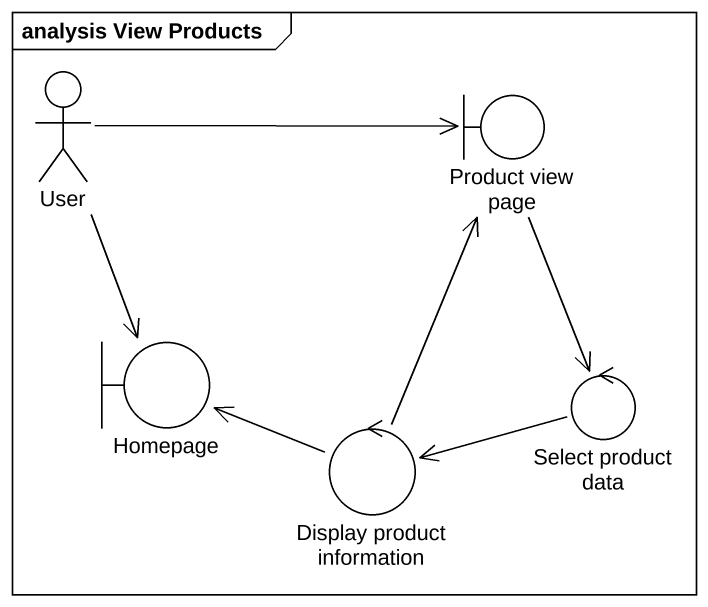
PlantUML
@startuml
mainframe analysis View Products
actor User
boundary "Product view page" as Product_view_page
boundary Homepage
control "Select product data" as Select_product_data
control "Display product information" as Display_product_information
User -right-> Product_view_page
User --> Homepage
Product_view_page --> Select_product_data
Select_product_data -left-> Display_product_information
Display_product_information -up-> Product_view_page
Display_product_information -left-> Homepage
@enduml
